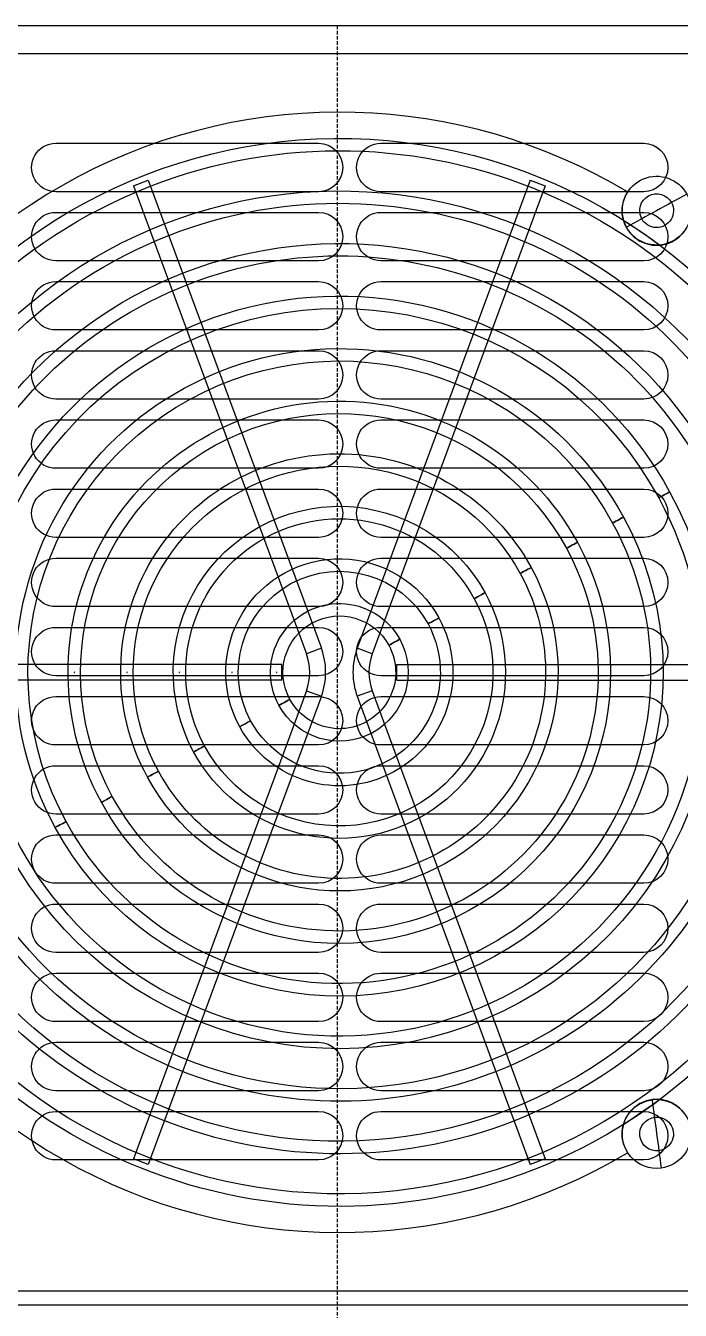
# Model space of a CAD drawing. Extents: x 0 to 320, y 0 to 390.
# Drawn here: x 115 to 209.6, y 204.2 to 390 of the extents above; entities that cross this region are included whole.
import ezdxf

# ---------------------------------------------------------------- set-up
doc = ezdxf.new("R2010")
doc.units = 0
doc.linetypes.add('DASHED', pattern=[0.75, 0.5, -0.25])
doc.layers.add('-15N-THT. THIẾT BỊ ĐÓNG MỞ', color=40, linetype='CONTINUOUS')

# ---------------------------------------------------------------- blocks, each defined once
blk = doc.blocks.new('06 - N - SC VSD CHIẾU TRÊN ATV630C11~C16N4')
at = {"layer": '-15N-THT. THIẾT BỊ ĐÓNG MỞ'}
for p, q in [((149.59, 390), (-149.78, 390)), ((-99.28, 386), (99.72, 386)), ((-40.68, 373), (-2.68, 373)), ((-40.68, 373), (-40.68, 373)), ((-2.68, 373), (-2.68, 373)), ((6.32, 373), (44.32, 373)), ((6.32, 373), (6.32, 373)), ((44.32, 373), (44.32, 373)), ((-2.68, 366), (-40.68, 366)), ((-40.68, 366), (-40.68, 366)), ((-29.45, 366.86), (-27.3, 367.66)), ((-29.45, 366.86), (-4.43, 299.17)), ((-27.3, 367.66), (-2.28, 299.97)), ((-2.68, 366), (-2.68, 366)), ((27.93, 367.66), (2.91, 299.97)), ((30.09, 366.86), (5.07, 299.17)), ((44.32, 366), (6.32, 366)), ((6.32, 366), (6.32, 366)), ((27.93, 367.66), (30.09, 366.86)), ((41.99, 365.96), (41.99, 365.96)), ((44.32, 366), (44.32, 366)), ((48.34, 364.42), (48.34, 364.42)), ((-40.68, 363), (-2.68, 363)), ((-40.68, 363), (-40.68, 363)), ((-2.68, 363), (-2.68, 363)), ((6.32, 363), (44.32, 363)), ((6.32, 363), (6.32, 363)), ((44.32, 363), (44.32, 363)), ((41.41, 361.86), (41.42, 361.84)), ((41.41, 361.86), (42.17, 361.37)), ((41.42, 361.84), (41.42, 361.82)), ((41.42, 361.82), (41.43, 361.8)), ((41.43, 361.8), (41.44, 361.77)), ((41.44, 361.77), (41.45, 361.74)), ((41.45, 361.74), (41.46, 361.7)), ((41.46, 361.7), (41.48, 361.66)), ((41.48, 361.66), (41.49, 361.62)), ((41.49, 361.62), (41.51, 361.58)), ((41.51, 361.58), (41.52, 361.53)), ((41.52, 361.53), (41.54, 361.48)), ((41.54, 361.48), (41.56, 361.43)), ((41.56, 361.43), (41.58, 361.38)), ((41.58, 361.38), (41.6, 361.33)), ((41.6, 361.33), (41.62, 361.28)), ((41.62, 361.28), (41.64, 361.23)), ((41.64, 361.23), (41.67, 361.18)), ((41.67, 361.18), (41.69, 361.13)), ((41.69, 361.13), (41.72, 361.08)), ((41.72, 361.08), (41.74, 361.02)), ((41.74, 361.02), (41.77, 360.97)), ((41.77, 360.97), (41.8, 360.92)), ((41.8, 360.92), (41.82, 360.87)), ((41.91, 360.72), (41.82, 360.87)), ((41.82, 360.87), (41.82, 360.87)), ((42, 360.57), (41.91, 360.72)), ((42.1, 360.43), (42, 360.57)), ((42.2, 360.29), (42.1, 360.43)), ((42.17, 361.37), (42.93, 360.88)), ((42.93, 360.88), (43.67, 360.38)), ((43.67, 360.38), (44.42, 359.87)), ((44.05, 362.08), (44.05, 362.08)), ((42.3, 360.15), (42.2, 360.29)), ((42.41, 360.02), (42.3, 360.15)), ((42.53, 359.89), (42.41, 360.02)), ((42.64, 359.76), (42.53, 359.89)), ((42.77, 359.64), (42.64, 359.76)), ((42.89, 359.52), (42.77, 359.64)), ((43.03, 359.41), (42.89, 359.52)), ((43.16, 359.3), (43.03, 359.41)), ((43.3, 359.2), (43.16, 359.3)), ((43.44, 359.1), (43.3, 359.2)), ((43.59, 359.01), (43.44, 359.1)), ((43.74, 358.92), (43.59, 359.01)), ((43.89, 358.84), (43.74, 358.92)), ((44.04, 358.76), (43.89, 358.84)), ((44.2, 358.69), (44.04, 358.76)), ((44.36, 358.63), (44.2, 358.69)), ((44.52, 358.56), (44.36, 358.63)), ((44.42, 359.87), (45.15, 359.35)), ((44.68, 358.51), (44.52, 358.56)), ((44.85, 358.46), (44.68, 358.51)), ((45.15, 359.35), (45.88, 358.83)), ((45.88, 358.83), (46.6, 358.29)), ((45.01, 358.42), (44.85, 358.46)), ((45.18, 358.38), (45.01, 358.42)), ((45.35, 358.35), (45.18, 358.38)), ((45.52, 358.32), (45.35, 358.35)), ((45.69, 358.3), (45.52, 358.32)), ((45.86, 358.29), (45.69, 358.3)), ((46.02, 358.28), (45.86, 358.29)), ((46.18, 358.27), (46.02, 358.28)), ((46.32, 358.28), (46.18, 358.27)), ((46.45, 358.28), (46.32, 358.28)), ((46.54, 358.29), (46.45, 358.28)), ((46.6, 358.29), (46.54, 358.29)), ((-2.68, 356), (-40.68, 356)), ((-40.68, 356), (-40.68, 356)), ((-2.68, 356), (-2.68, 356)), ((44.32, 356), (6.32, 356)), ((6.32, 356), (6.32, 356)), ((44.32, 356), (44.32, 356)), ((-40.68, 353), (-2.68, 353)), ((-40.68, 353), (-40.68, 353)), ((-2.68, 353), (-2.68, 353)), ((6.32, 353), (44.32, 353)), ((6.32, 353), (6.32, 353)), ((44.32, 353), (44.32, 353)), ((-2.68, 346), (-40.68, 346)), ((-40.68, 346), (-40.68, 346)), ((-2.68, 346), (-2.68, 346)), ((44.32, 346), (6.32, 346)), ((6.32, 346), (6.32, 346)), ((44.32, 346), (44.32, 346)), ((-40.68, 343), (-2.68, 343)), ((-40.68, 343), (-40.68, 343)), ((-2.68, 343), (-2.68, 343)), ((6.32, 343), (44.32, 343)), ((6.32, 343), (6.32, 343)), ((44.32, 343), (44.32, 343)), ((-2.68, 336), (-40.68, 336)), ((-40.68, 336), (-40.68, 336)), ((-2.68, 336), (-2.68, 336)), ((44.32, 336), (6.32, 336)), ((6.32, 336), (6.32, 336)), ((44.32, 336), (44.32, 336)), ((-40.68, 333), (-2.68, 333)), ((-40.68, 333), (-40.68, 333)), ((-2.68, 333), (-2.68, 333)), ((6.32, 333), (44.32, 333)), ((6.32, 333), (6.32, 333)), ((44.32, 333), (44.32, 333)), ((-2.68, 326), (-40.68, 326)), ((-40.68, 326), (-40.68, 326)), ((-2.68, 326), (-2.68, 326)), ((44.32, 326), (6.32, 326)), ((6.32, 326), (6.32, 326)), ((44.32, 326), (44.32, 326)), ((-40.68, 323), (-2.68, 323)), ((-40.68, 323), (-40.68, 323)), ((-2.68, 323), (-2.68, 323)), ((6.32, 323), (44.32, 323)), ((6.32, 323), (6.32, 323)), ((44.32, 323), (44.32, 323)), ((-2.68, 316), (-40.68, 316)), ((-40.68, 316), (-40.68, 316)), ((-2.68, 316), (-2.68, 316)), ((44.32, 316), (6.32, 316)), ((6.32, 316), (6.32, 316)), ((44.32, 316), (44.32, 316)), ((-40.68, 313), (-2.68, 313)), ((-40.68, 313), (-40.68, 313)), ((-2.68, 313), (-2.68, 313)), ((6.32, 313), (44.32, 313)), ((6.32, 313), (6.32, 313)), ((44.32, 313), (44.32, 313)), ((-2.68, 306), (-40.68, 306)), ((-40.68, 306), (-40.68, 306)), ((-2.68, 306), (-2.68, 306)), ((44.32, 306), (6.32, 306)), ((6.32, 306), (6.32, 306)), ((44.32, 306), (44.32, 306)), ((-40.68, 303), (-2.68, 303)), ((-40.68, 303), (-40.68, 303)), ((-2.68, 303), (-2.68, 303)), ((6.32, 303), (44.32, 303)), ((6.32, 303), (6.32, 303)), ((44.32, 303), (44.32, 303)), ((-2.28, 299.97), (-4.43, 299.17)), ((5.07, 299.17), (2.91, 299.97)), ((-8, 297.65), (-72.21, 297.65)), ((-8, 295.35), (-8, 297.65)), ((8.63, 295.35), (8.63, 297.65)), ((8.63, 297.65), (72.74, 297.65)), ((-8, 295.35), (-72.21, 295.35)), ((-2.68, 296), (-40.68, 296)), ((-40.68, 296), (-40.68, 296)), ((-38.01, 296.52), (-38.02, 296.52)), ((-38.02, 296.52), (-38.02, 296.52)), ((-38.02, 296.52), (-38.02, 296.52)), ((-38.02, 296.52), (-38.02, 296.52)), ((-38.02, 296.52), (-38.02, 296.52)), ((-38.02, 296.52), (-38.02, 296.51)), ((-38.02, 296.51), (-38.02, 296.51)), ((-38.02, 296.51), (-38.02, 296.51)), ((-38.02, 296.51), (-38.02, 296.51)), ((-38.02, 296.51), (-38.02, 296.51)), ((-38.02, 296.51), (-38.02, 296.51)), ((-38.02, 296.51), (-38.02, 296.5)), ((-38.02, 296.5), (-38.02, 296.5)), ((-38.02, 296.5), (-38.02, 296.5)), ((-38.02, 296.5), (-38.02, 296.5)), ((-38.02, 296.5), (-38.02, 296.5)), ((-38.02, 296.5), (-38.02, 296.5)), ((-38.02, 296.5), (-38.02, 296.49)), ((-38.02, 296.49), (-38.02, 296.49)), ((-38.02, 296.49), (-38.02, 296.49)), ((-38.02, 296.49), (-38.02, 296.49)), ((-38.02, 296.49), (-38.02, 296.49)), ((-38.02, 296.49), (-38.02, 296.49)), ((-38.02, 296.49), (-38.02, 296.49)), ((-38.02, 296.49), (-38.02, 296.48)), ((-38.02, 296.48), (-38.02, 296.48)), ((-38.02, 296.48), (-38.02, 296.48)), ((-38.02, 296.48), (-38.02, 296.48)), ((-38.02, 296.48), (-38.02, 296.48)), ((-38.02, 296.48), (-38.01, 296.48)), ((-38, 296.53), (-38.01, 296.53)), ((-38.01, 296.53), (-38.01, 296.53)), ((-38.01, 296.53), (-38.01, 296.53)), ((-38.01, 296.53), (-38.01, 296.53)), ((-38.01, 296.53), (-38.01, 296.52)), ((-38.01, 296.52), (-38.01, 296.52)), ((-38.01, 296.52), (-38.01, 296.52)), ((-38.01, 296.48), (-38.01, 296.48)), ((-38.01, 296.48), (-38.01, 296.48)), ((-38.01, 296.48), (-38.01, 296.47)), ((-38.01, 296.47), (-38.01, 296.47)), ((-38.01, 296.47), (-38.01, 296.47)), ((-38.01, 296.47), (-38.01, 296.47)), ((-38.01, 296.47), (-38, 296.47)), ((-37.99, 296.53), (-38, 296.53)), ((-38, 296.53), (-38, 296.53)), ((-38, 296.53), (-38, 296.53)), ((-38, 296.53), (-38, 296.53)), ((-38, 296.53), (-38, 296.53)), ((-38, 296.53), (-38, 296.53)), ((-38, 296.47), (-38, 296.47)), ((-38, 296.47), (-38, 296.47)), ((-38, 296.47), (-38, 296.47)), ((-38, 296.47), (-38, 296.47)), ((-38, 296.47), (-38, 296.47)), ((-38, 296.47), (-38, 296.47)), ((-38, 296.47), (-37.99, 296.47)), ((-37.99, 296.52), (-37.99, 296.52)), ((-37.99, 296.52), (-37.99, 296.53)), ((-37.99, 296.53), (-37.99, 296.53)), ((-37.99, 296.53), (-37.99, 296.53)), ((-37.98, 296.52), (-37.99, 296.52)), ((-37.99, 296.52), (-37.99, 296.52)), ((-37.99, 296.47), (-37.99, 296.48)), ((-37.99, 296.48), (-37.99, 296.48)), ((-37.99, 296.48), (-37.99, 296.48)), ((-37.99, 296.48), (-37.98, 296.48)), ((-37.99, 296.47), (-37.99, 296.47)), ((-37.99, 296.47), (-37.99, 296.47)), ((-37.99, 296.47), (-37.99, 296.47)), ((-37.98, 296.51), (-37.98, 296.52)), ((-37.98, 296.52), (-37.98, 296.52)), ((-37.98, 296.52), (-37.98, 296.52)), ((-37.98, 296.52), (-37.98, 296.52)), ((-37.98, 296.52), (-37.98, 296.52)), ((-37.98, 296.52), (-37.98, 296.52)), ((-37.97, 296.51), (-37.98, 296.51)), ((-37.98, 296.51), (-37.98, 296.51)), ((-37.98, 296.51), (-37.98, 296.51)), ((-37.98, 296.51), (-37.98, 296.51)), ((-37.98, 296.51), (-37.98, 296.51)), ((-37.98, 296.49), (-37.97, 296.5)), ((-37.98, 296.48), (-37.98, 296.49)), ((-37.98, 296.49), (-37.98, 296.49)), ((-37.98, 296.49), (-37.98, 296.49)), ((-37.98, 296.49), (-37.98, 296.49)), ((-37.98, 296.49), (-37.98, 296.49)), ((-37.98, 296.49), (-37.98, 296.49)), ((-37.98, 296.48), (-37.98, 296.48)), ((-37.98, 296.48), (-37.98, 296.48)), ((-37.98, 296.48), (-37.98, 296.48)), ((-37.98, 296.48), (-37.98, 296.48)), ((-37.98, 296.48), (-37.98, 296.48)), ((-37.97, 296.5), (-37.97, 296.51)), ((-37.97, 296.5), (-37.97, 296.5)), ((-37.97, 296.5), (-37.97, 296.5)), ((-37.97, 296.5), (-37.97, 296.5)), ((-37.97, 296.5), (-37.97, 296.5)), ((-30.41, 296.52), (-30.42, 296.52)), ((-30.42, 296.52), (-30.42, 296.52)), ((-30.42, 296.52), (-30.42, 296.52)), ((-30.42, 296.52), (-30.42, 296.51)), ((-30.42, 296.51), (-30.42, 296.51)), ((-30.42, 296.51), (-30.42, 296.51)), ((-30.42, 296.51), (-30.42, 296.51)), ((-30.42, 296.51), (-30.42, 296.51)), ((-30.42, 296.51), (-30.42, 296.51)), ((-30.42, 296.51), (-30.42, 296.5)), ((-30.42, 296.51), (-30.42, 296.51)), ((-30.42, 296.5), (-30.42, 296.5)), ((-30.42, 296.5), (-30.42, 296.5)), ((-30.42, 296.5), (-30.42, 296.5)), ((-30.42, 296.5), (-30.42, 296.5)), ((-30.42, 296.5), (-30.42, 296.5)), ((-30.42, 296.5), (-30.42, 296.5)), ((-30.42, 296.5), (-30.42, 296.49)), ((-30.42, 296.49), (-30.42, 296.49)), ((-30.42, 296.49), (-30.42, 296.49)), ((-30.42, 296.49), (-30.42, 296.49)), ((-30.42, 296.49), (-30.42, 296.49)), ((-30.42, 296.49), (-30.42, 296.49)), ((-30.42, 296.49), (-30.42, 296.49)), ((-30.42, 296.49), (-30.42, 296.48)), ((-30.42, 296.48), (-30.42, 296.48)), ((-30.42, 296.48), (-30.42, 296.48)), ((-30.42, 296.48), (-30.41, 296.48)), ((-30.4, 296.52), (-30.41, 296.52)), ((-30.41, 296.52), (-30.41, 296.52)), ((-30.41, 296.52), (-30.41, 296.52)), ((-30.41, 296.52), (-30.41, 296.52)), ((-30.41, 296.52), (-30.41, 296.52)), ((-30.41, 296.52), (-30.41, 296.52)), ((-30.41, 296.52), (-30.41, 296.52)), ((-30.41, 296.48), (-30.41, 296.48)), ((-30.41, 296.48), (-30.41, 296.48)), ((-30.41, 296.48), (-30.41, 296.48)), ((-30.41, 296.48), (-30.41, 296.48)), ((-30.41, 296.48), (-30.41, 296.48)), ((-30.41, 296.48), (-30.41, 296.48)), ((-30.41, 296.48), (-30.41, 296.48)), ((-30.41, 296.48), (-30.4, 296.48)), ((-30.4, 296.52), (-30.4, 296.52)), ((-30.4, 296.52), (-30.4, 296.52)), ((-30.4, 296.52), (-30.4, 296.52)), ((-30.39, 296.52), (-30.4, 296.52)), ((-30.4, 296.52), (-30.4, 296.52)), ((-30.4, 296.52), (-30.4, 296.52)), ((-30.4, 296.52), (-30.4, 296.52)), ((-30.4, 296.48), (-30.4, 296.48)), ((-30.4, 296.48), (-30.4, 296.47)), ((-30.4, 296.47), (-30.4, 296.47)), ((-30.4, 296.47), (-30.4, 296.47)), ((-30.4, 296.47), (-30.4, 296.48)), ((-30.4, 296.48), (-30.39, 296.48)), ((-30.4, 296.47), (-30.4, 296.47)), ((-30.38, 296.52), (-30.39, 296.52)), ((-30.39, 296.52), (-30.39, 296.52)), ((-30.39, 296.52), (-30.39, 296.52)), ((-30.39, 296.52), (-30.39, 296.52)), ((-30.39, 296.52), (-30.39, 296.52)), ((-30.39, 296.52), (-30.39, 296.52)), ((-30.39, 296.52), (-30.39, 296.52)), ((-30.39, 296.48), (-30.39, 296.48)), ((-30.39, 296.48), (-30.39, 296.48)), ((-30.39, 296.48), (-30.39, 296.48)), ((-30.39, 296.48), (-30.39, 296.48)), ((-30.39, 296.48), (-30.39, 296.48)), ((-30.39, 296.48), (-30.39, 296.48)), ((-30.39, 296.48), (-30.39, 296.48)), ((-30.39, 296.48), (-30.38, 296.48)), ((-30.38, 296.51), (-30.38, 296.52)), ((-30.38, 296.52), (-30.38, 296.52)), ((-30.38, 296.52), (-30.38, 296.52)), ((-30.38, 296.5), (-30.38, 296.51)), ((-30.38, 296.51), (-30.38, 296.51)), ((-30.38, 296.51), (-30.38, 296.51)), ((-30.38, 296.51), (-30.38, 296.51)), ((-30.38, 296.51), (-30.38, 296.51)), ((-30.38, 296.51), (-30.38, 296.51)), ((-30.38, 296.51), (-30.38, 296.51)), ((-30.38, 296.49), (-30.38, 296.5)), ((-30.38, 296.5), (-30.38, 296.5)), ((-30.38, 296.5), (-30.38, 296.5)), ((-30.38, 296.5), (-30.38, 296.5)), ((-30.38, 296.5), (-30.38, 296.5)), ((-30.38, 296.5), (-30.38, 296.5)), ((-30.38, 296.48), (-30.38, 296.48)), ((-30.38, 296.48), (-30.38, 296.49)), ((-30.38, 296.49), (-30.38, 296.49)), ((-30.38, 296.49), (-30.38, 296.49)), ((-30.38, 296.49), (-30.38, 296.49)), ((-30.38, 296.49), (-30.38, 296.49)), ((-30.38, 296.49), (-30.38, 296.49)), ((-30.38, 296.49), (-30.38, 296.49)), ((-30.38, 296.48), (-30.38, 296.48)), ((-30.38, 296.48), (-30.38, 296.48)), ((-22.82, 296.51), (-22.82, 296.51)), ((-22.82, 296.51), (-22.82, 296.51)), ((-22.82, 296.51), (-22.82, 296.51)), ((-22.82, 296.51), (-22.82, 296.51)), ((-22.82, 296.51), (-22.82, 296.5)), ((-22.81, 296.51), (-22.82, 296.51)), ((-22.82, 296.51), (-22.82, 296.51)), ((-22.82, 296.51), (-22.82, 296.51)), ((-22.82, 296.5), (-22.82, 296.5)), ((-22.82, 296.5), (-22.82, 296.5)), ((-22.82, 296.5), (-22.82, 296.5)), ((-22.82, 296.5), (-22.82, 296.5)), ((-22.82, 296.5), (-22.82, 296.5)), ((-22.82, 296.5), (-22.82, 296.5)), ((-22.82, 296.5), (-22.82, 296.5)), ((-22.82, 296.5), (-22.82, 296.49)), ((-22.82, 296.49), (-22.82, 296.49)), ((-22.82, 296.49), (-22.82, 296.49)), ((-22.82, 296.49), (-22.82, 296.49)), ((-22.82, 296.49), (-22.82, 296.49)), ((-22.82, 296.49), (-22.82, 296.49)), ((-22.82, 296.49), (-22.82, 296.49)), ((-22.82, 296.49), (-22.81, 296.49)), ((-22.8, 296.52), (-22.81, 296.52)), ((-22.81, 296.52), (-22.81, 296.52)), ((-22.81, 296.52), (-22.81, 296.52)), ((-22.81, 296.52), (-22.81, 296.52)), ((-22.81, 296.52), (-22.81, 296.52)), ((-22.81, 296.52), (-22.81, 296.52)), ((-22.81, 296.52), (-22.81, 296.52)), ((-22.81, 296.52), (-22.81, 296.52)), ((-22.81, 296.52), (-22.81, 296.52)), ((-22.81, 296.52), (-22.81, 296.51)), ((-22.81, 296.49), (-22.81, 296.49)), ((-22.81, 296.49), (-22.81, 296.48)), ((-22.81, 296.48), (-22.81, 296.48)), ((-22.81, 296.48), (-22.81, 296.48)), ((-22.81, 296.48), (-22.81, 296.48)), ((-22.81, 296.48), (-22.81, 296.48)), ((-22.81, 296.48), (-22.81, 296.48)), ((-22.81, 296.48), (-22.81, 296.48)), ((-22.81, 296.48), (-22.81, 296.48)), ((-22.81, 296.48), (-22.8, 296.48)), ((-22.79, 296.52), (-22.8, 296.52)), ((-22.8, 296.52), (-22.8, 296.52)), ((-22.8, 296.52), (-22.8, 296.52)), ((-22.8, 296.52), (-22.8, 296.52)), ((-22.8, 296.52), (-22.8, 296.52)), ((-22.8, 296.52), (-22.8, 296.52)), ((-22.8, 296.52), (-22.8, 296.52)), ((-22.8, 296.52), (-22.8, 296.52)), ((-22.8, 296.48), (-22.8, 296.48)), ((-22.8, 296.48), (-22.8, 296.48)), ((-22.8, 296.48), (-22.8, 296.48)), ((-22.8, 296.48), (-22.8, 296.48)), ((-22.8, 296.48), (-22.8, 296.48)), ((-22.8, 296.48), (-22.8, 296.48)), ((-22.8, 296.48), (-22.8, 296.48)), ((-22.8, 296.48), (-22.8, 296.48)), ((-22.8, 296.48), (-22.79, 296.48)), ((-22.79, 296.51), (-22.79, 296.52)), ((-22.79, 296.52), (-22.79, 296.52)), ((-22.79, 296.52), (-22.79, 296.52)), ((-22.79, 296.52), (-22.79, 296.52)), ((-22.79, 296.52), (-22.79, 296.52)), ((-22.79, 296.52), (-22.79, 296.52)), ((-22.79, 296.52), (-22.79, 296.52)), ((-22.79, 296.52), (-22.79, 296.52)), ((-22.79, 296.52), (-22.79, 296.52)), ((-22.78, 296.51), (-22.79, 296.51)), ((-22.79, 296.48), (-22.78, 296.49)), ((-22.79, 296.48), (-22.79, 296.48)), ((-22.79, 296.48), (-22.79, 296.48)), ((-22.79, 296.48), (-22.79, 296.48)), ((-22.79, 296.48), (-22.79, 296.48)), ((-22.79, 296.48), (-22.79, 296.48)), ((-22.79, 296.48), (-22.79, 296.48)), ((-22.79, 296.48), (-22.79, 296.48)), ((-22.79, 296.48), (-22.79, 296.48)), ((-22.78, 296.5), (-22.78, 296.51)), ((-22.78, 296.51), (-22.78, 296.51)), ((-22.78, 296.51), (-22.78, 296.51)), ((-22.78, 296.51), (-22.78, 296.51)), ((-22.78, 296.51), (-22.78, 296.51)), ((-22.78, 296.51), (-22.78, 296.51)), ((-22.78, 296.51), (-22.78, 296.51)), ((-22.78, 296.51), (-22.78, 296.51)), ((-22.78, 296.49), (-22.78, 296.5)), ((-22.78, 296.5), (-22.78, 296.5)), ((-22.78, 296.5), (-22.78, 296.5)), ((-22.78, 296.5), (-22.78, 296.5)), ((-22.78, 296.5), (-22.78, 296.5)), ((-22.78, 296.5), (-22.78, 296.5)), ((-22.78, 296.5), (-22.78, 296.5)), ((-22.78, 296.5), (-22.78, 296.5)), ((-22.78, 296.49), (-22.78, 296.49)), ((-22.78, 296.49), (-22.78, 296.49)), ((-22.78, 296.49), (-22.78, 296.49)), ((-22.78, 296.49), (-22.78, 296.49)), ((-22.78, 296.49), (-22.78, 296.49)), ((-22.78, 296.49), (-22.78, 296.49)), ((-22.78, 296.49), (-22.78, 296.49)), ((-15.21, 296.5), (-15.22, 296.5)), ((-15.22, 296.5), (-15.22, 296.5)), ((-15.22, 296.5), (-15.22, 296.5)), ((-15.22, 296.5), (-15.22, 296.5)), ((-15.22, 296.5), (-15.22, 296.5)), ((-15.22, 296.5), (-15.22, 296.5)), ((-15.22, 296.5), (-15.22, 296.5)), ((-15.22, 296.5), (-15.22, 296.5)), ((-15.22, 296.5), (-15.22, 296.5)), ((-15.22, 296.5), (-15.21, 296.5)), ((-15.2, 296.52), (-15.21, 296.52)), ((-15.21, 296.52), (-15.21, 296.52)), ((-15.21, 296.52), (-15.21, 296.52)), ((-15.21, 296.52), (-15.21, 296.51)), ((-15.21, 296.51), (-15.21, 296.51)), ((-15.21, 296.51), (-15.21, 296.51)), ((-15.21, 296.51), (-15.21, 296.51)), ((-15.21, 296.51), (-15.21, 296.51)), ((-15.21, 296.51), (-15.21, 296.5)), ((-15.21, 296.51), (-15.21, 296.51)), ((-15.21, 296.51), (-15.21, 296.51)), ((-15.21, 296.51), (-15.21, 296.51)), ((-15.21, 296.51), (-15.21, 296.51)), ((-15.21, 296.51), (-15.21, 296.51)), ((-15.21, 296.51), (-15.21, 296.51)), ((-15.21, 296.51), (-15.21, 296.51)), ((-15.21, 296.51), (-15.21, 296.51)), ((-15.21, 296.5), (-15.21, 296.49)), ((-15.21, 296.49), (-15.21, 296.49)), ((-15.21, 296.49), (-15.21, 296.49)), ((-15.21, 296.49), (-15.21, 296.49)), ((-15.21, 296.49), (-15.21, 296.49)), ((-15.21, 296.49), (-15.21, 296.49)), ((-15.21, 296.49), (-15.21, 296.49)), ((-15.21, 296.49), (-15.21, 296.49)), ((-15.21, 296.49), (-15.21, 296.49)), ((-15.21, 296.49), (-15.21, 296.49)), ((-15.21, 296.49), (-15.21, 296.49)), ((-15.21, 296.49), (-15.21, 296.49)), ((-15.21, 296.49), (-15.21, 296.49)), ((-15.21, 296.49), (-15.21, 296.49)), ((-15.21, 296.49), (-15.21, 296.48)), ((-15.21, 296.48), (-15.21, 296.48)), ((-15.21, 296.48), (-15.21, 296.48)), ((-15.21, 296.48), (-15.21, 296.48)), ((-15.21, 296.48), (-15.2, 296.48)), ((-15.19, 296.52), (-15.2, 296.52)), ((-15.2, 296.52), (-15.2, 296.52)), ((-15.2, 296.52), (-15.2, 296.52)), ((-15.2, 296.52), (-15.2, 296.52)), ((-15.2, 296.52), (-15.2, 296.52)), ((-15.2, 296.52), (-15.2, 296.52)), ((-15.2, 296.52), (-15.2, 296.52)), ((-15.2, 296.52), (-15.2, 296.52)), ((-15.2, 296.52), (-15.2, 296.52)), ((-15.2, 296.52), (-15.2, 296.52)), ((-15.2, 296.52), (-15.2, 296.52)), ((-15.2, 296.48), (-15.2, 296.48)), ((-15.2, 296.48), (-15.2, 296.48)), ((-15.2, 296.48), (-15.2, 296.48)), ((-15.2, 296.48), (-15.2, 296.48)), ((-15.2, 296.48), (-15.2, 296.48)), ((-15.2, 296.48), (-15.2, 296.48)), ((-15.2, 296.48), (-15.2, 296.48)), ((-15.2, 296.48), (-15.2, 296.48)), ((-15.2, 296.48), (-15.2, 296.48)), ((-15.2, 296.48), (-15.2, 296.48)), ((-15.2, 296.48), (-15.2, 296.48)), ((-15.2, 296.48), (-15.19, 296.48)), ((-15.19, 296.51), (-15.19, 296.52)), ((-15.19, 296.52), (-15.19, 296.52)), ((-15.19, 296.52), (-15.19, 296.52)), ((-15.19, 296.52), (-15.19, 296.52)), ((-15.19, 296.52), (-15.19, 296.52)), ((-15.18, 296.51), (-15.19, 296.51)), ((-15.19, 296.51), (-15.19, 296.51)), ((-15.19, 296.51), (-15.19, 296.51)), ((-15.19, 296.51), (-15.19, 296.51)), ((-15.19, 296.51), (-15.19, 296.51)), ((-15.19, 296.51), (-15.19, 296.51)), ((-15.19, 296.51), (-15.19, 296.51)), ((-15.19, 296.51), (-15.19, 296.51)), ((-15.19, 296.51), (-15.19, 296.51)), ((-15.19, 296.51), (-15.19, 296.51)), ((-15.19, 296.51), (-15.19, 296.51)), ((-15.19, 296.48), (-15.19, 296.49)), ((-15.19, 296.49), (-15.19, 296.49)), ((-15.19, 296.49), (-15.19, 296.49)), ((-15.19, 296.49), (-15.19, 296.49)), ((-15.19, 296.49), (-15.19, 296.49)), ((-15.19, 296.49), (-15.19, 296.49)), ((-15.19, 296.49), (-15.19, 296.49)), ((-15.19, 296.49), (-15.19, 296.49)), ((-15.19, 296.49), (-15.19, 296.49)), ((-15.19, 296.49), (-15.19, 296.49)), ((-15.19, 296.49), (-15.19, 296.49)), ((-15.19, 296.49), (-15.19, 296.49)), ((-15.19, 296.49), (-15.18, 296.49)), ((-15.19, 296.48), (-15.19, 296.48)), ((-15.19, 296.48), (-15.19, 296.48)), ((-15.19, 296.48), (-15.19, 296.48)), ((-15.18, 296.5), (-15.18, 296.51)), ((-15.18, 296.51), (-15.18, 296.51)), ((-15.18, 296.49), (-15.18, 296.5)), ((-15.18, 296.5), (-15.18, 296.5)), ((-15.18, 296.5), (-15.18, 296.5)), ((-15.18, 296.5), (-15.18, 296.5)), ((-15.18, 296.5), (-15.18, 296.5)), ((-15.18, 296.5), (-15.18, 296.5)), ((-15.18, 296.5), (-15.18, 296.5)), ((-15.18, 296.5), (-15.18, 296.5)), ((-15.18, 296.5), (-15.18, 296.5)), ((-15.18, 296.5), (-15.18, 296.5)), ((-15.18, 296.49), (-15.18, 296.49)), ((-8.75, 296.51), (-8.75, 296.51)), ((-8.75, 296.51), (-8.75, 296.51)), ((-8.75, 296.51), (-8.75, 296.5)), ((-8.74, 296.51), (-8.75, 296.51)), ((-8.75, 296.5), (-8.75, 296.5)), ((-8.75, 296.5), (-8.75, 296.5)), ((-8.75, 296.5), (-8.75, 296.5)), ((-8.75, 296.5), (-8.75, 296.5)), ((-8.75, 296.5), (-8.75, 296.5)), ((-8.75, 296.5), (-8.75, 296.5)), ((-8.75, 296.5), (-8.75, 296.5)), ((-8.75, 296.5), (-8.75, 296.5)), ((-8.75, 296.5), (-8.75, 296.5)), ((-8.75, 296.5), (-8.75, 296.5)), ((-8.75, 296.5), (-8.75, 296.5)), ((-8.75, 296.5), (-8.75, 296.5)), ((-8.75, 296.5), (-8.75, 296.49)), ((-8.75, 296.49), (-8.75, 296.49)), ((-8.75, 296.49), (-8.75, 296.49)), ((-8.75, 296.49), (-8.75, 296.49)), ((-8.73, 296.51), (-8.74, 296.51)), ((-8.74, 296.51), (-8.74, 296.51)), ((-8.74, 296.51), (-8.74, 296.51)), ((-8.74, 296.51), (-8.74, 296.51)), ((-8.74, 296.51), (-8.74, 296.51)), ((-8.74, 296.51), (-8.74, 296.51)), ((-8.74, 296.51), (-8.74, 296.51)), ((-8.74, 296.51), (-8.74, 296.51)), ((-8.74, 296.51), (-8.74, 296.51)), ((-8.74, 296.51), (-8.74, 296.51)), ((-8.74, 296.51), (-8.74, 296.51)), ((-8.74, 296.51), (-8.74, 296.51)), ((-8.74, 296.51), (-8.74, 296.51)), ((-8.74, 296.51), (-8.74, 296.51)), ((-8.74, 296.51), (-8.74, 296.51)), ((-8.74, 296.51), (-8.74, 296.51)), ((-8.75, 296.49), (-8.74, 296.49)), ((-8.74, 296.49), (-8.74, 296.49)), ((-8.74, 296.49), (-8.74, 296.49)), ((-8.74, 296.49), (-8.74, 296.49)), ((-8.74, 296.49), (-8.74, 296.49)), ((-8.74, 296.49), (-8.74, 296.49)), ((-8.74, 296.49), (-8.74, 296.49)), ((-8.74, 296.49), (-8.74, 296.49)), ((-8.74, 296.49), (-8.74, 296.49)), ((-8.74, 296.49), (-8.74, 296.49)), ((-8.74, 296.49), (-8.74, 296.49)), ((-8.74, 296.49), (-8.74, 296.49)), ((-8.74, 296.49), (-8.74, 296.49)), ((-8.74, 296.49), (-8.74, 296.49)), ((-8.74, 296.49), (-8.74, 296.49)), ((-8.74, 296.49), (-8.74, 296.49)), ((-8.74, 296.49), (-8.74, 296.49)), ((-8.74, 296.49), (-8.73, 296.49)), ((-8.72, 296.51), (-8.73, 296.51)), ((-8.73, 296.51), (-8.73, 296.51)), ((-8.73, 296.51), (-8.73, 296.51)), ((-8.73, 296.51), (-8.73, 296.51)), ((-8.73, 296.51), (-8.73, 296.51)), ((-8.73, 296.51), (-8.73, 296.51)), ((-8.73, 296.51), (-8.73, 296.51)), ((-8.73, 296.51), (-8.73, 296.51)), ((-8.73, 296.51), (-8.73, 296.51)), ((-8.73, 296.51), (-8.73, 296.51)), ((-8.73, 296.51), (-8.73, 296.51)), ((-8.73, 296.51), (-8.73, 296.51)), ((-8.73, 296.51), (-8.73, 296.51)), ((-8.73, 296.51), (-8.73, 296.51)), ((-8.73, 296.51), (-8.73, 296.51)), ((-8.73, 296.51), (-8.73, 296.51)), ((-8.73, 296.51), (-8.73, 296.51)), ((-8.73, 296.49), (-8.73, 296.49)), ((-8.73, 296.49), (-8.73, 296.49)), ((-8.73, 296.49), (-8.73, 296.49)), ((-8.73, 296.49), (-8.73, 296.49)), ((-8.73, 296.49), (-8.73, 296.49)), ((-8.73, 296.49), (-8.73, 296.49)), ((-8.73, 296.49), (-8.73, 296.49)), ((-8.73, 296.49), (-8.73, 296.49)), ((-8.73, 296.49), (-8.73, 296.49)), ((-8.73, 296.49), (-8.73, 296.49)), ((-8.73, 296.49), (-8.73, 296.49)), ((-8.73, 296.49), (-8.73, 296.49)), ((-8.73, 296.49), (-8.73, 296.49)), ((-8.73, 296.49), (-8.73, 296.49)), ((-8.73, 296.49), (-8.73, 296.49)), ((-8.73, 296.49), (-8.72, 296.49)), ((-8.72, 296.5), (-8.72, 296.51)), ((-8.72, 296.51), (-8.72, 296.51)), ((-8.72, 296.51), (-8.72, 296.51)), ((-8.72, 296.51), (-8.72, 296.51)), ((-8.72, 296.51), (-8.72, 296.51)), ((-8.72, 296.51), (-8.72, 296.51)), ((-8.72, 296.49), (-8.72, 296.5)), ((-8.72, 296.5), (-8.72, 296.5)), ((-8.72, 296.5), (-8.72, 296.5)), ((-8.72, 296.5), (-8.72, 296.5)), ((-8.72, 296.5), (-8.72, 296.5)), ((-8.72, 296.5), (-8.72, 296.5)), ((-8.72, 296.5), (-8.72, 296.5)), ((-8.72, 296.5), (-8.72, 296.5)), ((-8.72, 296.5), (-8.72, 296.5)), ((-8.72, 296.5), (-8.72, 296.5)), ((-8.72, 296.5), (-8.72, 296.5)), ((-8.72, 296.5), (-8.72, 296.5)), ((-8.72, 296.5), (-8.72, 296.5)), ((-8.72, 296.49), (-8.72, 296.49)), ((-8.72, 296.49), (-8.72, 296.49)), ((-8.72, 296.49), (-8.72, 296.49)), ((-8.72, 296.49), (-8.72, 296.49)), ((-2.68, 296), (-2.68, 296)), ((44.32, 296), (6.32, 296)), ((6.32, 296), (6.32, 296)), ((8.63, 295.35), (72.74, 295.35)), ((44.32, 296), (44.32, 296)), ((-4.43, 293.83), (-29.45, 226.14)), ((-4.43, 293.83), (-2.28, 293.03)), ((5.07, 293.83), (2.91, 293.03)), ((5.07, 293.83), (30.09, 226.14)), ((-40.68, 293), (-2.68, 293)), ((-40.68, 293), (-40.68, 293)), ((-2.28, 293.03), (-27.3, 225.34)), ((-2.68, 293), (-2.68, 293)), ((2.91, 293.03), (27.93, 225.34)), ((6.32, 293), (44.32, 293)), ((6.32, 293), (6.32, 293)), ((44.32, 293), (44.32, 293)), ((-2.68, 286), (-40.68, 286)), ((-40.68, 286), (-40.68, 286)), ((-2.68, 286), (-2.68, 286)), ((44.32, 286), (6.32, 286)), ((6.32, 286), (6.32, 286)), ((44.32, 286), (44.32, 286)), ((-40.68, 283), (-2.68, 283)), ((-40.68, 283), (-40.68, 283)), ((-2.68, 283), (-2.68, 283)), ((6.32, 283), (44.32, 283)), ((6.32, 283), (6.32, 283)), ((44.32, 283), (44.32, 283)), ((-2.68, 276), (-40.68, 276)), ((-40.68, 276), (-40.68, 276)), ((-2.68, 276), (-2.68, 276)), ((44.32, 276), (6.32, 276)), ((6.32, 276), (6.32, 276)), ((44.32, 276), (44.32, 276)), ((-40.68, 273), (-2.68, 273)), ((-40.68, 273), (-40.68, 273)), ((-2.68, 273), (-2.68, 273)), ((6.32, 273), (44.32, 273)), ((6.32, 273), (6.32, 273)), ((44.32, 273), (44.32, 273)), ((-2.68, 266), (-40.68, 266)), ((-40.68, 266), (-40.68, 266)), ((-2.68, 266), (-2.68, 266)), ((44.32, 266), (6.32, 266)), ((6.32, 266), (6.32, 266)), ((44.32, 266), (44.32, 266)), ((-40.68, 263), (-2.68, 263)), ((-40.68, 263), (-40.68, 263)), ((-2.68, 263), (-2.68, 263)), ((6.32, 263), (44.32, 263)), ((6.32, 263), (6.32, 263)), ((44.32, 263), (44.32, 263)), ((-2.68, 256), (-40.68, 256)), ((-40.68, 256), (-40.68, 256)), ((-2.68, 256), (-2.68, 256)), ((44.32, 256), (6.32, 256)), ((6.32, 256), (6.32, 256)), ((44.32, 256), (44.32, 256)), ((-40.68, 253), (-2.68, 253)), ((-40.68, 253), (-40.68, 253)), ((-2.68, 253), (-2.68, 253)), ((6.32, 253), (44.32, 253)), ((6.32, 253), (6.32, 253)), ((44.32, 253), (44.32, 253)), ((-2.68, 246), (-40.68, 246)), ((-40.68, 246), (-40.68, 246)), ((-2.68, 246), (-2.68, 246)), ((44.32, 246), (6.32, 246)), ((6.32, 246), (6.32, 246)), ((44.32, 246), (44.32, 246)), ((-40.68, 243), (-2.68, 243)), ((-40.68, 243), (-40.68, 243)), ((-2.68, 243), (-2.68, 243)), ((6.32, 243), (44.32, 243)), ((6.32, 243), (6.32, 243)), ((44.32, 243), (44.32, 243)), ((-2.68, 236), (-40.68, 236)), ((-40.68, 236), (-40.68, 236)), ((-2.68, 236), (-2.68, 236)), ((44.32, 236), (6.32, 236)), ((6.32, 236), (6.32, 236)), ((44.32, 236), (44.32, 236)), ((43.54, 233.96), (43.69, 234.05)), ((43.69, 234.05), (43.85, 234.14)), ((43.85, 234.14), (44.01, 234.22)), ((44.01, 234.22), (44.17, 234.3)), ((44.17, 234.3), (44.33, 234.36)), ((44.33, 234.36), (44.5, 234.43)), ((44.5, 234.43), (44.67, 234.49)), ((44.67, 234.49), (44.84, 234.54)), ((44.84, 234.54), (45.01, 234.58)), ((45.01, 234.58), (45.18, 234.62)), ((45.15, 233.65), (45.88, 234.17)), ((45.18, 234.62), (45.36, 234.65)), ((45.36, 234.65), (45.53, 234.68)), ((45.59, 234.69), (45.53, 234.68)), ((45.53, 234.68), (45.53, 234.68)), ((45.65, 234.7), (45.59, 234.69)), ((45.71, 234.7), (45.65, 234.7)), ((45.76, 234.71), (45.71, 234.7)), ((45.82, 234.71), (45.76, 234.71)), ((45.88, 234.72), (45.82, 234.71)), ((45.94, 234.72), (45.88, 234.72)), ((45.88, 234.17), (46.6, 234.71)), ((45.99, 234.72), (45.94, 234.72)), ((46.05, 234.72), (45.99, 234.72)), ((46.1, 234.72), (46.05, 234.72)), ((46.16, 234.73), (46.1, 234.72)), ((46.21, 234.73), (46.16, 234.73)), ((46.26, 234.73), (46.21, 234.73)), ((46.31, 234.72), (46.26, 234.73)), ((46.35, 234.72), (46.31, 234.72)), ((46.4, 234.72), (46.35, 234.72)), ((46.44, 234.72), (46.4, 234.72)), ((46.48, 234.72), (46.44, 234.72)), ((46.51, 234.72), (46.48, 234.72)), ((46.54, 234.71), (46.51, 234.72)), ((46.57, 234.71), (46.54, 234.71)), ((46.59, 234.71), (46.57, 234.71)), ((46.6, 234.71), (46.59, 234.71)), ((-40.68, 233), (-2.68, 233)), ((-40.68, 233), (-40.68, 233)), ((-2.68, 233), (-2.68, 233)), ((6.32, 233), (44.32, 233)), ((6.32, 233), (6.32, 233)), ((41.85, 232.18), (41.94, 232.33)), ((41.94, 232.33), (42.03, 232.48)), ((42.03, 232.48), (42.13, 232.63)), ((42.13, 232.63), (42.24, 232.77)), ((42.24, 232.77), (42.35, 232.91)), ((42.35, 232.91), (42.46, 233.04)), ((42.46, 233.04), (42.58, 233.18)), ((42.58, 233.18), (42.71, 233.3)), ((42.71, 233.3), (42.84, 233.42)), ((42.84, 233.42), (42.97, 233.54)), ((42.93, 232.12), (43.67, 232.62)), ((42.97, 233.54), (43.11, 233.65)), ((43.11, 233.65), (43.25, 233.76)), ((43.25, 233.76), (43.39, 233.86)), ((43.39, 233.86), (43.54, 233.96)), ((43.67, 232.62), (44.42, 233.13)), ((44.32, 233), (44.32, 233)), ((44.42, 233.13), (45.15, 233.65)), ((41.41, 231.14), (42.17, 231.63)), ((41.41, 231.14), (41.43, 231.2)), ((41.43, 231.2), (41.46, 231.3)), ((41.46, 231.3), (41.5, 231.42)), ((41.5, 231.42), (41.56, 231.56)), ((41.56, 231.56), (41.62, 231.71)), ((41.62, 231.71), (41.69, 231.87)), ((41.69, 231.87), (41.76, 232.02)), ((41.76, 232.02), (41.85, 232.18)), ((42.17, 231.63), (42.93, 232.12)), ((45.87, 232.16), (45.87, 232.16)), ((41.99, 227.04), (41.99, 227.04)), ((46.52, 227.33), (46.52, 227.33)), ((-2.68, 226), (-40.68, 226)), ((-40.68, 226), (-40.68, 226)), ((-27.3, 225.34), (-29.45, 226.14)), ((-2.68, 226), (-2.68, 226)), ((44.32, 226), (6.32, 226)), ((6.32, 226), (6.32, 226)), ((30.09, 226.14), (27.93, 225.34)), ((44.32, 226), (44.32, 226)), ((46.86, 224.81), (46.86, 224.81)), ((145.68, 207), (-145.68, 207)), ((-149.73, 205), (149.64, 205.08))]:
    blk.add_line(p, q, dxfattribs=at)
at = {"layer": '-15N-THT. THIẾT BỊ ĐÓNG MỞ', "color": 6, "linetype": 'DASHED'}
blk.add_line((0, 390), (0, 0), dxfattribs=at)
at = {"layer": '-15N-THT. THIẾT BỊ ĐÓNG MỞ'}
for centre, radius, start, end in [((0.32, 296.5), 81, 59.0372, 176.4626), ((46.19, 363.25), 5, 147.2671, 323.7327), ((-11.66, 296.5), 7.7, 339.7136, 20.2864), ((-11.66, 296.5), 10, 339.7136, 20.2864), ((12.29, 296.5), 10, 159.7136, 200.2864), ((12.29, 296.5), 7.7, 159.7136, 200.2864), ((0.32, 296.5), 81, 183.5374, 300.9628), ((46.19, 229.75), 5, 36.2673, 212.7329)]:
    blk.add_arc(centre, radius, start, end, dxfattribs=at)
at = {"layer": '-15N-THT. THIẾT BỊ ĐÓNG MỞ', "extrusion": (0, 0, -1)}
for centre, major_axis, ratio, start_param, end_param in [((0.32, 296.5), (0, -69.61), 1, 1.070796, 4.212389), ((0.32, 296.5), (0, -77.21), 1, 1.070796, 4.212389), ((0.32, 296.5), (0, 67.81), 1, -2.070796, 1.070796), ((0.32, 296.5), (0, 75.41), 1, -2.070796, 1.070796), ((-40.68, 369.5), (3.5, 0), 1, 1.570796, 4.712389), ((-2.68, 369.5), (3.5, 0), 1, -1.570796, 1.570796), ((6.32, 369.5), (3.5, 0), 1, 1.570796, 4.712389), ((44.32, 369.5), (3.5, 0), 1, -1.570796, 1.570796), ((46.19, 363.25), (0, 4.98), 1, -1.855054, 1.070796), ((0.32, 296.5), (0, -62.01), 1, 1.070796, 4.212389), ((46.19, 363.25), (0, 2.44), 1, -2.070796, 1.070796), ((46.19, 363.25), (0, 2.44), 1, 1.070796, 4.212389), ((46.19, 363.25), (13.16, 7.19), 0.000002, 1.23236, 1.570792), ((46.19, 363.25), (0, 4.98), 1, 1.070796, 3.059331), ((-40.68, 359.5), (3.5, 0), 1, 1.570796, 4.712389), ((-2.68, 359.5), (3.5, 0), 1, -1.570796, 1.570796), ((6.32, 359.5), (3.5, 0), 1, 1.570796, 4.712389), ((46.19, 363.25), (-13.16, -7.19), 0.000002, -1.5708, -1.232368), ((44.32, 359.5), (3.5, 0), 1, -1.570796, 1.570796), ((0.32, 296.5), (0, 60.21), 1, -2.070796, 1.070796), ((-40.68, 349.5), (3.5, 0), 1, 1.570796, 4.712389), ((-2.68, 349.5), (3.5, 0), 1, -1.570796, 1.570796), ((6.32, 349.5), (3.5, 0), 1, 1.570796, 4.712389), ((44.32, 349.5), (3.5, 0), 1, -1.570796, 1.570796), ((0.32, 296.5), (0, -54.41), 1, 1.070796, 4.212389), ((0.32, 296.5), (0, 52.61), 1, -2.070796, 1.070796), ((0.32, 296.5), (0, -46.81), 1, 1.070796, 4.212389), ((0.32, 296.5), (0, 45.01), 1, -2.070796, 1.070796), ((-40.68, 339.5), (3.5, 0), 1, 1.570796, 4.712389), ((-2.68, 339.5), (3.5, 0), 1, -1.570796, 1.570796), ((6.32, 339.5), (3.5, 0), 1, 1.570796, 4.712389), ((44.32, 339.5), (3.5, 0), 1, -1.570796, 1.570796), ((0.32, 296.5), (0, -39.21), 1, 1.070796, 4.212389), ((0.32, 296.5), (0, -77.21), 1, -2.070796, 1.070796), ((0.32, 296.5), (0, 75.41), 1, 1.070796, 4.212389), ((-40.68, 329.5), (3.5, 0), 1, 1.570796, 4.712389), ((0.32, 296.5), (0, 37.41), 1, -2.070796, 1.070796), ((-2.68, 329.5), (3.5, 0), 1, -1.570796, 1.570796), ((6.32, 329.5), (3.5, 0), 1, 1.570796, 4.712389), ((44.32, 329.5), (3.5, 0), 1, -1.570796, 1.570796), ((0.32, 296.5), (0, -69.61), 1, -2.070796, 1.070796), ((0.32, 296.5), (0, 67.81), 1, 1.070796, 4.212389), ((0.32, 296.5), (0, -31.61), 1, 1.070796, 4.212389), ((0.32, 296.5), (0, -62.01), 1, -2.070796, 1.070796), ((0.32, 296.5), (0, 60.21), 1, 1.070796, 4.212389), ((0.32, 296.5), (0, 29.81), 1, -2.070796, 1.070796), ((0.32, 296.5), (0, -54.41), 1, -2.070796, 1.070796), ((0.32, 296.5), (0, 52.61), 1, 1.070796, 4.212389), ((-40.68, 319.5), (3.5, 0), 1, 1.570796, 4.712389), ((0.32, 296.5), (0, 22.21), 1, -2.070796, 1.070796), ((-2.68, 319.5), (3.5, 0), 1, -1.570796, 1.570796), ((6.32, 319.5), (3.5, 0), 1, 1.570796, 4.712389), ((44.32, 319.5), (3.5, 0), 1, -1.570796, 1.570796), ((47.28, 322.16), (0.79, 0.431), 0.000002, 0, 3.141589), ((47.28, 322.16), (0.79, 0.431), 0.000002, -3.141592, 0), ((0.32, 296.5), (0, -24.01), 1, 1.070796, 4.212389), ((0.32, 296.5), (0, -46.81), 1, -2.070796, 1.070796), ((0.32, 296.5), (0, 45.01), 1, 1.070796, 4.212389), ((40.61, 318.51), (0.79, 0.431), 0.000002, 0, 3.141589), ((40.61, 318.51), (0.79, 0.431), 0.000002, -3.141592, 0), ((0.32, 296.5), (0, -39.21), 1, -2.070796, 1.070796), ((0.32, 296.5), (0, 37.41), 1, 1.070796, 4.212389), ((33.94, 314.87), (0.79, 0.431), 0.000002, 0, 3.141589), ((33.94, 314.87), (0.79, 0.431), 0.000002, -3.141592, 0), ((-40.68, 309.5), (3.5, 0), 1, 1.570796, 4.712389), ((0.32, 296.5), (0, -16.41), 1, 1.070796, 4.212389), ((-2.68, 309.5), (3.5, 0), 1, -1.570796, 1.570796), ((6.32, 309.5), (3.5, 0), 1, 1.570796, 4.712389), ((44.32, 309.5), (3.5, 0), 1, -1.570796, 1.570796), ((0.32, 296.5), (0, -31.61), 1, -2.070796, 1.070796), ((0.32, 296.5), (0, 29.81), 1, 1.070796, 4.212389), ((0.32, 296.5), (0, 14.61), 1, -2.070796, 1.070796), ((27.27, 311.23), (0.79, 0.431), 0.000002, 0, 3.141589), ((27.27, 311.23), (0.79, 0.431), 0.000002, -3.141592, 0), ((0.32, 296.5), (0, -24.01), 1, -2.070796, 1.070796), ((0.32, 296.5), (0, 22.21), 1, 1.070796, 4.212389), ((0.32, 296.5), (0, -9.95), 1, 1.070796, 4.212389), ((20.6, 307.58), (0.79, 0.431), 0.000002, 0, 3.141589), ((20.6, 307.58), (0.79, 0.431), 0.000002, -3.141592, 0), ((0.32, 296.5), (0, 8.15), 1, -2.070796, 1.070796), ((-40.68, 299.5), (3.5, 0), 1, 1.570796, 4.712389), ((0.32, 296.5), (0, -16.41), 1, -2.070796, 1.070796), ((0.32, 296.5), (0, 14.61), 1, 1.070796, 4.212389), ((-2.68, 299.5), (3.5, 0), 1, -1.570796, 1.570796), ((6.32, 299.5), (3.5, 0), 1, 1.570796, 4.712389), ((13.93, 303.94), (0.79, 0.431), 0.000002, 0, 3.141589), ((13.93, 303.94), (0.79, 0.431), 0.000002, -3.141592, 0), ((44.32, 299.5), (3.5, 0), 1, -1.570796, 1.570796), ((0.32, 296.5), (0, -9.95), 1, -2.070796, 1.070796), ((8.26, 300.84), (0.79, 0.431), 0.000002, 0, 3.141589), ((8.26, 300.84), (0.79, 0.431), 0.000002, -3.141592, 0), ((0.32, 296.5), (0, 8.15), 1, 1.070796, 4.212389), ((-40.68, 289.5), (3.5, 0), 1, 1.570796, 4.712389), ((-7.63, 292.16), (-0.79, -0.431), 0.000002, 3.141589, 6.283185), ((-7.63, 292.16), (-0.79, -0.431), 0.000002, 0, 3.141584), ((-2.68, 289.5), (3.5, 0), 1, -1.570796, 1.570796), ((6.32, 289.5), (3.5, 0), 1, 1.570796, 4.712389), ((44.32, 289.5), (3.5, 0), 1, -1.570796, 1.570796), ((-13.3, 289.06), (-0.79, -0.431), 0.000002, 3.141589, 6.283185), ((-13.3, 289.06), (-0.79, -0.431), 0.000002, 0, 3.141584), ((-19.97, 285.42), (-0.79, -0.431), 0.000002, 3.141589, 6.283185), ((-19.97, 285.42), (-0.79, -0.431), 0.000002, 0, 3.141584), ((-40.68, 279.5), (3.5, 0), 1, 1.570796, 4.712389), ((-2.68, 279.5), (3.5, 0), 1, -1.570796, 1.570796), ((6.32, 279.5), (3.5, 0), 1, 1.570796, 4.712389), ((44.32, 279.5), (3.5, 0), 1, -1.570796, 1.570796), ((-26.64, 281.77), (-0.79, -0.431), 0.000002, 3.141589, 6.283185), ((-26.64, 281.77), (-0.79, -0.431), 0.000002, 0, 3.141584), ((-33.31, 278.13), (-0.79, -0.431), 0.000002, 3.141589, 6.283185), ((-33.31, 278.13), (-0.79, -0.431), 0.000002, 0, 3.141584), ((-39.98, 274.49), (-0.79, -0.431), 0.000002, 3.141589, 6.283185), ((-39.98, 274.49), (-0.79, -0.431), 0.000002, 0, 3.141584), ((-40.68, 269.5), (3.5, 0), 1, 1.570796, 4.712389), ((-2.68, 269.5), (3.5, 0), 1, -1.570796, 1.570796), ((6.32, 269.5), (3.5, 0), 1, 1.570796, 4.712389), ((44.32, 269.5), (3.5, 0), 1, -1.570796, 1.570796), ((-40.68, 259.5), (3.5, 0), 1, 1.570796, 4.712389), ((-2.68, 259.5), (3.5, 0), 1, -1.570796, 1.570796), ((6.32, 259.5), (3.5, 0), 1, 1.570796, 4.712389), ((44.32, 259.5), (3.5, 0), 1, -1.570796, 1.570796), ((-40.68, 249.5), (3.5, 0), 1, 1.570796, 4.712389), ((-2.68, 249.5), (3.5, 0), 1, -1.570796, 1.570796), ((6.32, 249.5), (3.5, 0), 1, 1.570796, 4.712389), ((44.32, 249.5), (3.5, 0), 1, -1.570796, 1.570796), ((-40.68, 239.5), (3.5, 0), 1, 1.570796, 4.712389), ((-2.68, 239.5), (3.5, 0), 1, -1.570796, 1.570796), ((6.32, 239.5), (3.5, 0), 1, 1.570796, 4.712389), ((44.32, 239.5), (3.5, 0), 1, -1.570796, 1.570796), ((46.19, 229.75), (-2, 14.87), 0.000004, 1.232364, 1.570797), ((46.19, 229.75), (0, 4.98), 1, 0.082261, 3.008112), ((-40.68, 229.5), (3.5, 0), 1, 1.570796, 4.712389), ((-2.68, 229.5), (3.5, 0), 1, -1.570796, 1.570796), ((6.32, 229.5), (3.5, 0), 1, 1.570796, 4.712389), ((44.32, 229.5), (3.5, 0), 1, -1.570796, 1.570796), ((46.19, 229.75), (0, 2.44), 1, -0.133481, 3.008112), ((46.19, 229.75), (0, 4.98), 1, 3.008112, 4.996647), ((46.19, 229.75), (0, 2.44), 1, 3.008112, 6.149704), ((46.19, 229.75), (2, -14.87), 0.000004, -1.570796, -1.23237)]:
    blk.add_ellipse(centre, major_axis=major_axis, ratio=ratio, start_param=start_param, end_param=end_param, dxfattribs=at)

msp = doc.modelspace()

# ---------------------------------------------------------------- block references
msp.add_blockref('06 - N - SC VSD CHIẾU TRÊN ATV630C11~C16N4', (160, 0))

doc.saveas('drawing.dxf')
